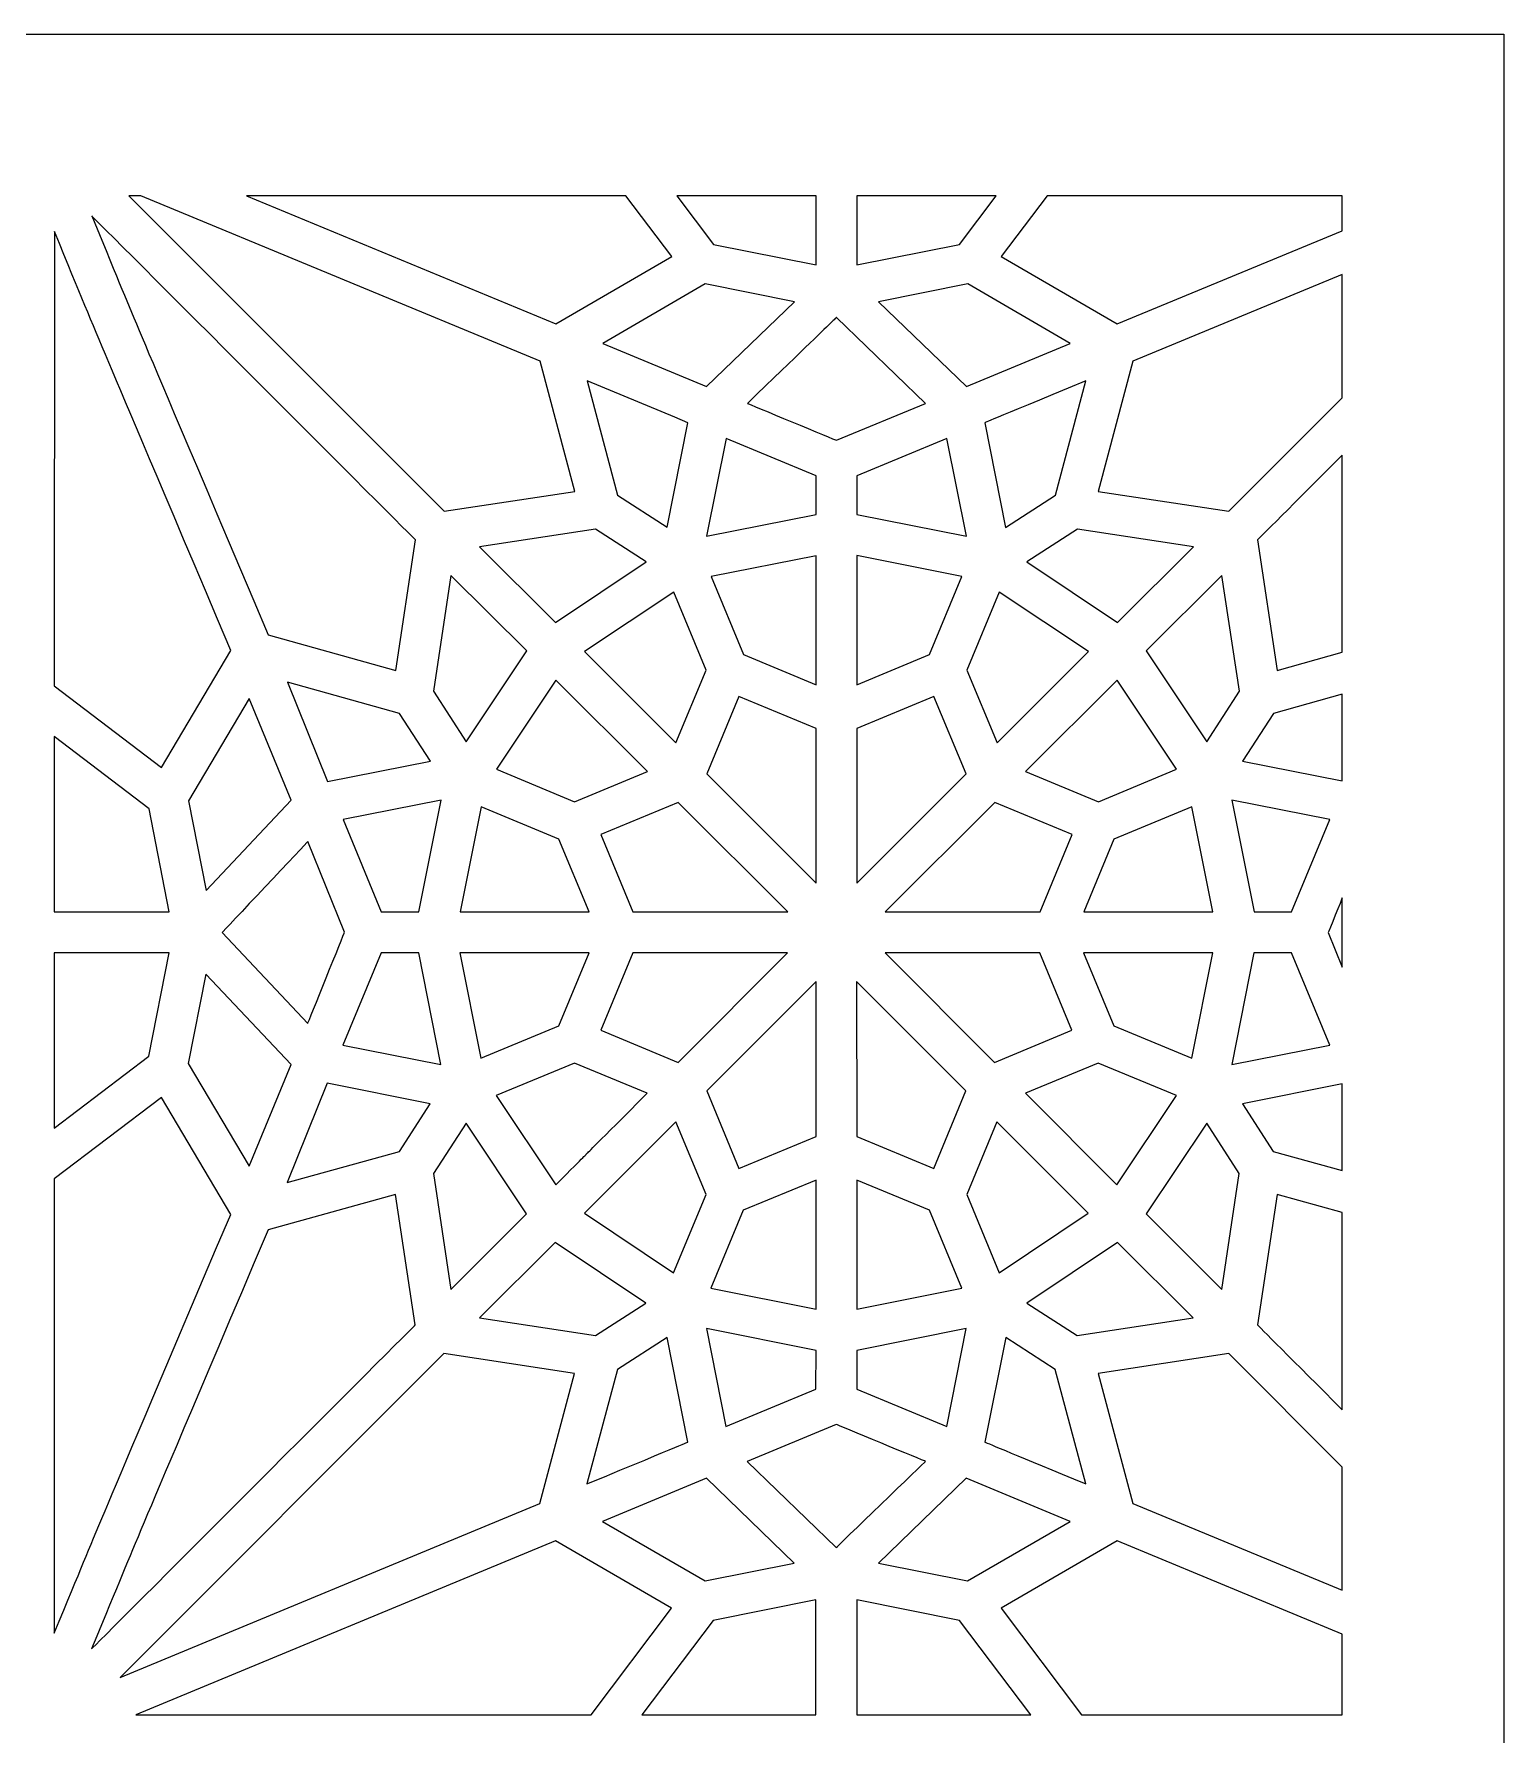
# Model space of a CAD drawing. Header units: millimetres. Extents: x -71 to 72, y -100 to 100.
# Drawn here: x 37.44 to 71.6, y 60.66 to 100.16 of the extents above; entities that cross this region are included whole.
import ezdxf

# ---------------------------------------------------------------- set-up
doc = ezdxf.new("R2010")
doc.units = ezdxf.units.MM
doc.header["$MEASUREMENT"] = 0
doc.layers.add('layer 1', color=7, linetype='Continuous')

msp = doc.modelspace()

# ---------------------------------------------------------------- linework, layer by layer
at = {"layer": 'layer 1', "color": 250}
for points, knots in [([(-71.2611, 100.1639), (-71.2611, 97.1268), (-71.2611, -98.5745), (-71.2611, -99.8361), (-71.2611, -99.8361), (-67.8761, -99.8361), (-44.6415, -99.8361), (-41.1315, -99.8361), (-41.1315, -99.8361), (-41.1315, -17.6932), (-64.9624, 9.6876), (-27.8356, 44.2271), (-27.8356, 44.2271), (-27.8356, 44.2271), (-27.8356, 44.2271), (-27.8356, 44.2271), (-27.8356, 44.2271), (-18.6697, 52.7731), (-6.8481, 60.2788), (0.1676, 70.1513), (0.1676, 70.1513), (13.6031, 51.2689), (43.5836, 41.9319), (48.2851, 8.6635), (48.2851, 8.6635), (48.2851, 8.6635), (48.2851, 8.6639), (48.2851, 8.6639), (48.2851, 8.6639), (48.2942, 8.5979), (48.3031, 8.5316), (48.3122, 8.4656), (48.3122, 8.4656), (48.3122, 8.4656), (48.3122, 8.4656), (48.3122, 8.4656), (48.3122, 8.4656), (51.6534, -15.6362), (41.4666, -45.9687), (41.4666, -99.8361), (41.4666, -99.8361), (44.6758, -99.8361), (70.0917, -99.8361), (71.5959, -99.8361), (71.5959, -99.8361), (71.5959, -96.0977), (71.5959, 89.4373), (71.5959, 100.1639), (71.5959, 100.1639), (50.7736, 100.1639), (-50.0276, 100.1639), (-71.2611, 100.1639)], [0, 0, 0, 0, 0.0714286, 0.0714286, 0.0714286, 0.0714286, 0.1428571, 0.1428571, 0.1428571, 0.1428571, 0.2142857, 0.2142857, 0.2142857, 0.2142857, 0.2857143, 0.2857143, 0.2857143, 0.2857143, 0.3571429, 0.3571429, 0.3571429, 0.3571429, 0.4285714, 0.4285714, 0.4285714, 0.4285714, 0.5, 0.5, 0.5, 0.5, 0.5714286, 0.5714286, 0.5714286, 0.5714286, 0.6428571, 0.6428571, 0.6428571, 0.6428571, 0.7142857, 0.7142857, 0.7142857, 0.7142857, 0.7857143, 0.7857143, 0.7857143, 0.7857143, 0.8571429, 0.8571429, 0.8571429, 0.8571429, 1, 1, 1, 1]), ([(39.9239, 96.4061), (39.9239, 96.4061), (49.2023, 92.5622), (49.2023, 92.5622), (49.2023, 92.5622), (49.2023, 92.5622), (50.0066, 89.5385), (50.0066, 89.5385), (50.0066, 89.5385), (50.0066, 89.5385), (46.971, 89.0782), (46.971, 89.0782), (46.971, 89.0782), (46.971, 89.0782), (39.6469, 96.4061), (39.6469, 96.4061), (39.6469, 96.4061), (39.6469, 96.4061), (39.9239, 96.4061), (39.9239, 96.4061)], [0, 0, 0, 0, 0.1666667, 0.1666667, 0.1666667, 0.1666667, 0.3333333, 0.3333333, 0.3333333, 0.3333333, 0.5, 0.5, 0.5, 0.5, 0.6666667, 0.6666667, 0.6666667, 0.6666667, 1, 1, 1, 1]), ([(52.2619, 94.9953), (52.2619, 94.9953), (49.5646, 93.4293), (49.5646, 93.4293), (49.5646, 93.4293), (49.5646, 93.4293), (42.3792, 96.4061), (42.3792, 96.4061), (42.3792, 96.4061), (42.3792, 96.4061), (51.1951, 96.4061), (51.1951, 96.4061), (51.1951, 96.4061), (51.1951, 96.4061), (52.2619, 94.9953), (52.2619, 94.9953)], [0, 0, 0, 0, 0.2, 0.2, 0.2, 0.2, 0.4, 0.4, 0.4, 0.4, 0.6, 0.6, 0.6, 0.6, 1, 1, 1, 1]), ([(55.613, 96.4061), (55.613, 96.4061), (55.613, 94.802), (55.613, 94.802), (55.613, 94.802), (55.613, 94.802), (53.2296, 95.2786), (53.2296, 95.2786), (53.2296, 95.2786), (53.2296, 95.2786), (52.3759, 96.4061), (52.3759, 96.4061), (52.3759, 96.4061), (52.3759, 96.4061), (55.613, 96.4061), (55.613, 96.4061)], [0, 0, 0, 0, 0.2, 0.2, 0.2, 0.2, 0.4, 0.4, 0.4, 0.4, 0.6, 0.6, 0.6, 0.6, 1, 1, 1, 1]), ([(58.9471, 95.2786), (58.9471, 95.2786), (56.5633, 94.802), (56.5633, 94.802), (56.5633, 94.802), (56.5633, 94.802), (56.5633, 96.4061), (56.5633, 96.4061), (56.5633, 96.4061), (56.5633, 96.4061), (59.8004, 96.4061), (59.8004, 96.4061), (59.8004, 96.4061), (59.8004, 96.4061), (58.9471, 95.2786), (58.9471, 95.2786)], [0, 0, 0, 0, 0.2, 0.2, 0.2, 0.2, 0.4, 0.4, 0.4, 0.4, 0.6, 0.6, 0.6, 0.6, 1, 1, 1, 1]), ([(62.6117, 93.4293), (62.6117, 93.4293), (59.9144, 94.9953), (59.9144, 94.9953), (59.9144, 94.9953), (59.9144, 94.9953), (60.9812, 96.4061), (60.9812, 96.4061), (60.9812, 96.4061), (60.9812, 96.4061), (67.8381, 96.4061), (67.8381, 96.4061), (67.8381, 96.4061), (67.8381, 96.4061), (67.8381, 95.5943), (67.8381, 95.5943), (67.8381, 95.5943), (67.8381, 95.5943), (62.6117, 93.4293), (62.6117, 93.4293)], [0, 0, 0, 0, 0.1666667, 0.1666667, 0.1666667, 0.1666667, 0.3333333, 0.3333333, 0.3333333, 0.3333333, 0.5, 0.5, 0.5, 0.5, 0.6666667, 0.6666667, 0.6666667, 0.6666667, 1, 1, 1, 1]), ([(45.8491, 85.3835), (45.8491, 85.3835), (42.8858, 86.2051), (42.8858, 86.2051), (42.8858, 86.2051), (39.1506, 95.0175), (40.1751, 92.5781), (38.7855, 95.9386), (38.7855, 95.9386), (38.862, 95.8621), (46.306, 88.4139), (46.306, 88.4139), (46.306, 88.4139), (46.306, 88.4139), (45.8491, 85.3835), (45.8491, 85.3835)], [0, 0, 0, 0, 0.2, 0.2, 0.2, 0.2, 0.4, 0.4, 0.4, 0.4, 0.6, 0.6, 0.6, 0.6, 1, 1, 1, 1]), ([(42.0169, 85.8478), (42.0169, 85.8478), (40.4068, 83.1286), (40.4068, 83.1286), (40.4068, 83.1286), (40.4068, 83.1286), (37.9162, 85.0226), (37.9162, 85.0226), (37.9162, 85.0226), (37.9162, 85.0226), (37.919, 95.5753), (37.919, 95.5753), (37.919, 95.5753), (39.2106, 92.4511), (38.6302, 93.8333), (42.0169, 85.8478)], [0, 0, 0, 0, 0.2, 0.2, 0.2, 0.2, 0.4, 0.4, 0.4, 0.4, 0.6, 0.6, 0.6, 0.6, 1, 1, 1, 1]), ([(67.8381, 91.712), (67.8381, 91.712), (65.2057, 89.0782), (65.2057, 89.0782), (65.2057, 89.0782), (65.2057, 89.0782), (62.1697, 89.5385), (62.1697, 89.5385), (62.1697, 89.5385), (62.1697, 89.5385), (62.974, 92.5622), (62.974, 92.5622), (62.974, 92.5622), (62.974, 92.5622), (67.8381, 94.5773), (67.8381, 94.5773), (67.8381, 94.5773), (67.8381, 94.5773), (67.8381, 91.712), (67.8381, 91.712)], [0, 0, 0, 0, 0.1666667, 0.1666667, 0.1666667, 0.1666667, 0.3333333, 0.3333333, 0.3333333, 0.3333333, 0.5, 0.5, 0.5, 0.5, 0.6666667, 0.6666667, 0.6666667, 0.6666667, 1, 1, 1, 1]), ([(53.0712, 91.9766), (53.0712, 91.9766), (50.6564, 92.9767), (50.6564, 92.9767), (50.6564, 92.9767), (50.6564, 92.9767), (53.0373, 94.3589), (53.0373, 94.3589), (53.0373, 94.3589), (53.0373, 94.3589), (55.111, 93.9444), (55.111, 93.9444), (55.111, 93.9444), (55.111, 93.9444), (53.0712, 91.9766), (53.0712, 91.9766)], [0, 0, 0, 0, 0.2, 0.2, 0.2, 0.2, 0.4, 0.4, 0.4, 0.4, 0.6, 0.6, 0.6, 0.6, 1, 1, 1, 1]), ([(59.1051, 91.9766), (59.1051, 91.9766), (57.0653, 93.9444), (57.0653, 93.9444), (57.0653, 93.9444), (57.0653, 93.9444), (59.1393, 94.3589), (59.1393, 94.3589), (59.1393, 94.3589), (59.1393, 94.3589), (61.5199, 92.9767), (61.5199, 92.9767), (61.5199, 92.9767), (61.5199, 92.9767), (59.1051, 91.9766), (59.1051, 91.9766)], [0, 0, 0, 0, 0.2, 0.2, 0.2, 0.2, 0.4, 0.4, 0.4, 0.4, 0.6, 0.6, 0.6, 0.6, 1, 1, 1, 1]), ([(58.1586, 91.5843), (58.1586, 91.5843), (56.0882, 90.7267), (56.0882, 90.7267), (56.0882, 90.7267), (56.0857, 90.7278), (54.0202, 91.5836), (54.0181, 91.5843), (54.0181, 91.5843), (56.454, 93.9342), (56.0384, 93.5288), (56.0882, 93.5814), (56.0882, 93.5814), (56.0882, 93.5814), (58.1586, 91.5843), (58.1586, 91.5843)], [0, 0, 0, 0, 0.2, 0.2, 0.2, 0.2, 0.4, 0.4, 0.4, 0.4, 0.6, 0.6, 0.6, 0.6, 1, 1, 1, 1]), ([(52.3332, 91.2647), (52.3332, 91.2647), (52.3311, 91.2622), (52.3311, 91.2622), (52.3311, 91.2622), (52.3311, 91.2622), (52.6373, 91.1356), (52.6373, 91.1356), (52.6373, 91.1356), (52.6373, 91.1356), (52.1543, 88.707), (52.1543, 88.707), (52.1543, 88.707), (52.1543, 88.707), (51.0025, 89.4493), (51.0025, 89.4493), (51.0025, 89.4493), (51.0025, 89.4493), (50.2952, 92.1078), (50.2952, 92.1078), (50.2952, 92.1078), (50.2952, 92.1078), (52.3332, 91.2647), (52.3332, 91.2647)], [0, 0, 0, 0, 0.1428571, 0.1428571, 0.1428571, 0.1428571, 0.2857143, 0.2857143, 0.2857143, 0.2857143, 0.4285714, 0.4285714, 0.4285714, 0.4285714, 0.5714286, 0.5714286, 0.5714286, 0.5714286, 0.7142857, 0.7142857, 0.7142857, 0.7142857, 1, 1, 1, 1]), ([(61.1738, 89.4493), (61.1738, 89.4493), (60.0156, 88.7028), (60.0156, 88.7028), (60.0156, 88.7028), (60.0156, 88.7028), (59.5383, 91.1352), (59.5383, 91.1352), (59.5383, 91.1352), (59.5493, 91.1398), (59.5623, 91.1486), (61.8811, 92.1078), (61.8811, 92.1078), (61.8811, 92.1078), (61.1738, 89.4493), (61.1738, 89.4493)], [0, 0, 0, 0, 0.2, 0.2, 0.2, 0.2, 0.4, 0.4, 0.4, 0.4, 0.6, 0.6, 0.6, 0.6, 1, 1, 1, 1]), ([(53.0712, 88.4993), (53.0712, 88.4993), (53.5224, 90.7694), (53.5224, 90.7694), (53.5224, 90.7694), (53.5224, 90.7694), (55.6137, 89.9047), (55.6137, 89.9047), (55.6137, 89.9047), (55.6137, 89.9047), (55.614, 89.0044), (55.614, 89.0044), (55.614, 89.0044), (55.614, 89.0044), (53.0712, 88.4993), (53.0712, 88.4993)], [0, 0, 0, 0, 0.2, 0.2, 0.2, 0.2, 0.4, 0.4, 0.4, 0.4, 0.6, 0.6, 0.6, 0.6, 1, 1, 1, 1]), ([(56.5605, 89.0051), (56.5605, 89.0051), (56.5626, 89.9047), (56.5626, 89.9047), (56.5626, 89.9047), (56.5626, 89.9047), (58.6536, 90.7694), (58.6536, 90.7694), (58.6536, 90.7694), (58.6536, 90.7694), (59.1055, 88.4993), (59.1055, 88.4993), (59.1055, 88.4993), (59.1055, 88.4993), (56.5605, 89.0051), (56.5605, 89.0051)], [0, 0, 0, 0, 0.2, 0.2, 0.2, 0.2, 0.4, 0.4, 0.4, 0.4, 0.6, 0.6, 0.6, 0.6, 1, 1, 1, 1]), ([(67.8381, 85.8026), (67.8381, 85.8026), (66.3275, 85.3835), (66.3275, 85.3835), (66.3275, 85.3835), (66.3275, 85.3835), (65.8707, 88.4135), (65.8707, 88.4135), (65.8707, 88.4135), (65.8707, 88.4135), (66.7156, 89.2595), (67.8381, 90.3824), (67.8381, 90.3824), (67.8381, 90.3824), (67.8381, 85.8026), (67.8381, 85.8026)], [0, 0, 0, 0, 0.2, 0.2, 0.2, 0.2, 0.4, 0.4, 0.4, 0.4, 0.6, 0.6, 0.6, 0.6, 1, 1, 1, 1]), ([(50.4903, 88.6619), (50.4903, 88.6619), (51.6654, 87.9052), (51.6654, 87.9052), (51.6654, 87.9052), (51.6654, 87.9052), (49.5579, 86.4979), (49.5579, 86.4979), (49.5579, 86.4979), (49.5579, 86.4979), (47.7975, 88.253), (47.7975, 88.253), (47.7975, 88.253), (47.7975, 88.253), (50.4903, 88.6619), (50.4903, 88.6619)], [0, 0, 0, 0, 0.2, 0.2, 0.2, 0.2, 0.4, 0.4, 0.4, 0.4, 0.6, 0.6, 0.6, 0.6, 1, 1, 1, 1]), ([(62.6188, 86.4979), (62.6188, 86.4979), (60.5109, 87.9052), (60.5109, 87.9052), (60.5109, 87.9052), (60.5109, 87.9052), (61.686, 88.6619), (61.686, 88.6619), (61.686, 88.6619), (61.686, 88.6619), (64.3791, 88.253), (64.3791, 88.253), (64.3791, 88.253), (64.3791, 88.253), (62.6188, 86.4979), (62.6188, 86.4979)], [0, 0, 0, 0, 0.2, 0.2, 0.2, 0.2, 0.4, 0.4, 0.4, 0.4, 0.6, 0.6, 0.6, 0.6, 1, 1, 1, 1]), ([(53.9267, 85.7508), (53.9267, 85.7508), (53.1742, 87.5619), (53.1742, 87.5619), (53.1742, 87.5619), (53.1742, 87.5619), (55.6144, 88.047), (55.6144, 88.047), (55.6144, 88.047), (55.6144, 88.047), (55.6151, 85.0509), (55.6151, 85.0509), (55.6151, 85.0509), (55.6151, 85.0509), (53.9267, 85.7508), (53.9267, 85.7508)], [0, 0, 0, 0, 0.2, 0.2, 0.2, 0.2, 0.4, 0.4, 0.4, 0.4, 0.6, 0.6, 0.6, 0.6, 1, 1, 1, 1]), ([(56.5598, 85.0505), (56.5598, 85.0505), (56.5598, 88.0477), (56.5598, 88.0477), (56.5598, 88.0477), (56.5598, 88.0477), (59.0021, 87.5619), (59.0021, 87.5619), (59.0021, 87.5619), (59.0021, 87.5619), (58.25, 85.7508), (58.25, 85.7508), (58.25, 85.7508), (58.25, 85.7508), (56.5598, 85.0505), (56.5598, 85.0505)], [0, 0, 0, 0, 0.2, 0.2, 0.2, 0.2, 0.4, 0.4, 0.4, 0.4, 0.6, 0.6, 0.6, 0.6, 1, 1, 1, 1]), ([(48.8932, 85.834), (48.8932, 85.834), (47.4846, 83.7244), (47.4846, 83.7244), (47.4846, 83.7244), (47.4846, 83.7244), (46.7258, 84.8963), (46.7258, 84.8963), (46.7258, 84.8963), (46.7258, 84.8963), (47.1318, 87.5905), (47.1318, 87.5905), (47.1318, 87.5905), (47.1318, 87.5905), (48.8932, 85.834), (48.8932, 85.834)], [0, 0, 0, 0, 0.2, 0.2, 0.2, 0.2, 0.4, 0.4, 0.4, 0.4, 0.6, 0.6, 0.6, 0.6, 1, 1, 1, 1]), ([(64.6917, 83.7244), (64.6917, 83.7244), (63.2834, 85.834), (63.2834, 85.834), (63.2834, 85.834), (63.2834, 85.834), (65.0445, 87.5901), (65.0445, 87.5901), (65.0445, 87.5901), (65.0445, 87.5901), (65.4509, 84.8963), (65.4509, 84.8963), (65.4509, 84.8963), (65.4509, 84.8963), (64.6917, 83.7244), (64.6917, 83.7244)], [0, 0, 0, 0, 0.2, 0.2, 0.2, 0.2, 0.4, 0.4, 0.4, 0.4, 0.6, 0.6, 0.6, 0.6, 1, 1, 1, 1]), ([(52.3579, 83.6983), (52.3579, 83.6983), (50.2356, 85.8206), (50.2356, 85.8206), (50.2356, 85.8206), (50.2356, 85.8206), (52.306, 87.2032), (52.306, 87.2032), (52.306, 87.2032), (52.306, 87.2032), (53.0599, 85.3885), (53.0599, 85.3885), (53.0599, 85.3885), (53.0599, 85.3885), (52.3579, 83.6983), (52.3579, 83.6983)], [0, 0, 0, 0, 0.2, 0.2, 0.2, 0.2, 0.4, 0.4, 0.4, 0.4, 0.6, 0.6, 0.6, 0.6, 1, 1, 1, 1]), ([(59.8184, 83.6983), (59.8184, 83.6983), (59.1164, 85.3885), (59.1164, 85.3885), (59.1164, 85.3885), (59.1164, 85.3885), (59.8703, 87.2032), (59.8703, 87.2032), (59.8703, 87.2032), (59.8703, 87.2032), (61.9411, 85.8206), (61.9411, 85.8206), (61.9411, 85.8206), (61.9411, 85.8206), (59.8184, 83.6983), (59.8184, 83.6983)], [0, 0, 0, 0, 0.2, 0.2, 0.2, 0.2, 0.4, 0.4, 0.4, 0.4, 0.6, 0.6, 0.6, 0.6, 1, 1, 1, 1]), ([(44.262, 82.8012), (44.262, 82.8012), (43.3328, 85.1066), (43.3328, 85.1066), (43.3328, 85.1066), (43.3328, 85.1066), (45.9377, 84.3845), (45.9377, 84.3845), (45.9377, 84.3845), (45.9377, 84.3845), (46.6552, 83.2764), (46.6552, 83.2764), (46.6552, 83.2764), (46.6552, 83.2764), (44.262, 82.8012), (44.262, 82.8012)], [0, 0, 0, 0, 0.2, 0.2, 0.2, 0.2, 0.4, 0.4, 0.4, 0.4, 0.6, 0.6, 0.6, 0.6, 1, 1, 1, 1]), ([(51.694, 83.034), (51.694, 83.034), (50.0013, 82.3313), (50.0013, 82.3313), (50.0013, 82.3313), (50.0013, 82.3313), (48.1873, 83.0848), (48.1873, 83.0848), (48.1873, 83.0848), (48.1873, 83.0848), (49.5709, 85.157), (49.5709, 85.157), (49.5709, 85.157), (49.5709, 85.157), (51.694, 83.034), (51.694, 83.034)], [0, 0, 0, 0, 0.2, 0.2, 0.2, 0.2, 0.4, 0.4, 0.4, 0.4, 0.6, 0.6, 0.6, 0.6, 1, 1, 1, 1]), ([(62.1746, 82.3313), (62.1746, 82.3313), (60.4827, 83.034), (60.4827, 83.034), (60.4827, 83.034), (60.4827, 83.034), (62.6057, 85.157), (62.6057, 85.157), (62.6057, 85.157), (62.6057, 85.157), (63.989, 83.0848), (63.989, 83.0848), (63.989, 83.0848), (63.989, 83.0848), (62.1746, 82.3313), (62.1746, 82.3313)], [0, 0, 0, 0, 0.2, 0.2, 0.2, 0.2, 0.4, 0.4, 0.4, 0.4, 0.6, 0.6, 0.6, 0.6, 1, 1, 1, 1]), ([(41.444, 80.2725), (41.444, 80.2725), (41.0372, 82.3496), (41.0372, 82.3496), (41.0372, 82.3496), (41.0372, 82.3496), (42.4455, 84.7277), (42.4455, 84.7277), (42.4455, 84.7277), (42.4455, 84.7277), (43.421, 82.3662), (43.421, 82.3662), (43.421, 82.3662), (43.421, 82.3662), (41.444, 80.2725), (41.444, 80.2725)], [0, 0, 0, 0, 0.2, 0.2, 0.2, 0.2, 0.4, 0.4, 0.4, 0.4, 0.6, 0.6, 0.6, 0.6, 1, 1, 1, 1]), ([(53.0765, 82.9797), (53.0765, 82.9797), (53.8233, 84.7771), (53.8233, 84.7771), (53.8233, 84.7771), (53.8233, 84.7771), (55.6154, 84.0341), (55.6154, 84.0341), (55.6154, 84.0341), (55.6154, 84.0341), (55.6165, 80.4397), (55.6165, 80.4397), (55.6165, 80.4397), (55.6165, 80.4397), (53.0765, 82.9797), (53.0765, 82.9797)], [0, 0, 0, 0, 0.2, 0.2, 0.2, 0.2, 0.4, 0.4, 0.4, 0.4, 0.6, 0.6, 0.6, 0.6, 1, 1, 1, 1]), ([(58.353, 84.7771), (58.353, 84.7771), (59.0998, 82.9797), (59.0998, 82.9797), (59.0998, 82.9797), (59.0998, 82.9797), (56.5598, 80.4397), (56.5598, 80.4397), (56.5598, 80.4397), (56.5598, 80.4397), (56.5598, 84.0334), (56.5598, 84.0334), (56.5598, 84.0334), (56.5598, 84.0334), (58.353, 84.7771), (58.353, 84.7771)], [0, 0, 0, 0, 0.2, 0.2, 0.2, 0.2, 0.4, 0.4, 0.4, 0.4, 0.6, 0.6, 0.6, 0.6, 1, 1, 1, 1]), ([(67.8381, 82.8164), (67.8381, 82.8164), (65.5211, 83.2764), (65.5211, 83.2764), (65.5211, 83.2764), (65.5211, 83.2764), (66.2386, 84.3845), (66.2386, 84.3845), (66.2386, 84.3845), (66.2386, 84.3845), (67.8381, 84.8279), (67.8381, 84.8279), (67.8381, 84.8279), (67.8381, 84.8279), (67.8381, 82.8164), (67.8381, 82.8164)], [0, 0, 0, 0, 0.2, 0.2, 0.2, 0.2, 0.4, 0.4, 0.4, 0.4, 0.6, 0.6, 0.6, 0.6, 1, 1, 1, 1]), ([(40.1165, 82.1694), (40.1165, 82.1694), (40.585, 79.7715), (40.585, 79.7715), (40.585, 79.7715), (40.585, 79.7715), (37.9162, 79.7715), (37.9162, 79.7715), (37.9162, 79.7715), (37.9162, 79.7715), (37.9162, 83.844), (37.9162, 83.844), (37.9162, 83.844), (37.9162, 83.844), (40.1165, 82.1694), (40.1165, 82.1694)], [0, 0, 0, 0, 0.2, 0.2, 0.2, 0.2, 0.4, 0.4, 0.4, 0.4, 0.6, 0.6, 0.6, 0.6, 1, 1, 1, 1]), ([(46.9022, 82.3676), (46.9022, 82.3676), (46.3868, 79.7715), (46.3868, 79.7715), (46.3868, 79.7715), (46.3868, 79.7715), (45.5133, 79.7715), (45.5133, 79.7715), (45.5133, 79.7715), (45.5133, 79.7715), (44.6239, 81.9154), (44.6239, 81.9154), (44.6239, 81.9154), (44.6239, 81.9154), (46.9022, 82.3676), (46.9022, 82.3676)], [0, 0, 0, 0, 0.2, 0.2, 0.2, 0.2, 0.4, 0.4, 0.4, 0.4, 0.6, 0.6, 0.6, 0.6, 1, 1, 1, 1]), ([(49.6415, 81.4635), (49.6415, 81.4635), (50.3432, 79.7715), (50.3432, 79.7715), (50.3432, 79.7715), (50.3432, 79.7715), (47.3446, 79.7715), (47.3446, 79.7715), (47.3446, 79.7715), (47.3446, 79.7715), (47.8296, 82.2163), (47.8296, 82.2163), (47.8296, 82.2163), (47.8296, 82.2163), (49.6415, 81.4635), (49.6415, 81.4635)], [0, 0, 0, 0, 0.2, 0.2, 0.2, 0.2, 0.4, 0.4, 0.4, 0.4, 0.6, 0.6, 0.6, 0.6, 1, 1, 1, 1]), ([(54.9561, 79.7715), (54.9561, 79.7715), (51.3602, 79.7715), (51.3602, 79.7715), (51.3602, 79.7715), (51.3602, 79.7715), (50.6152, 81.5693), (50.6152, 81.5693), (50.6152, 81.5693), (50.6152, 81.5693), (52.4122, 82.3158), (52.4122, 82.3158), (52.4122, 82.3158), (52.4122, 82.3158), (54.9561, 79.7715), (54.9561, 79.7715)], [0, 0, 0, 0, 0.2, 0.2, 0.2, 0.2, 0.4, 0.4, 0.4, 0.4, 0.6, 0.6, 0.6, 0.6, 1, 1, 1, 1]), ([(59.7641, 82.3158), (59.7641, 82.3158), (61.5615, 81.5693), (61.5615, 81.5693), (61.5615, 81.5693), (61.5615, 81.5693), (60.8178, 79.7751), (60.8178, 79.7751), (60.8178, 79.7751), (60.8178, 79.7751), (57.2213, 79.7726), (57.2213, 79.7726), (57.2213, 79.7726), (57.2213, 79.7726), (59.7641, 82.3158), (59.7641, 82.3158)], [0, 0, 0, 0, 0.2, 0.2, 0.2, 0.2, 0.4, 0.4, 0.4, 0.4, 0.6, 0.6, 0.6, 0.6, 1, 1, 1, 1]), ([(61.8345, 79.7751), (61.8345, 79.7751), (62.5345, 81.4635), (62.5345, 81.4635), (62.5345, 81.4635), (62.5345, 81.4635), (64.3467, 82.2163), (64.3467, 82.2163), (64.3467, 82.2163), (64.3467, 82.2163), (64.8321, 79.7729), (64.8321, 79.7729), (64.8321, 79.7729), (64.8321, 79.7729), (61.8345, 79.7751), (61.8345, 79.7751)], [0, 0, 0, 0, 0.2, 0.2, 0.2, 0.2, 0.4, 0.4, 0.4, 0.4, 0.6, 0.6, 0.6, 0.6, 1, 1, 1, 1]), ([(67.5524, 81.9154), (67.5524, 81.9154), (66.663, 79.7715), (66.663, 79.7715), (66.663, 79.7715), (66.663, 79.7715), (65.7899, 79.7722), (65.7899, 79.7722), (65.7899, 79.7722), (65.7899, 79.7722), (65.2748, 82.3676), (65.2748, 82.3676), (65.2748, 82.3676), (65.2748, 82.3676), (67.5524, 81.9154), (67.5524, 81.9154)], [0, 0, 0, 0, 0.2, 0.2, 0.2, 0.2, 0.4, 0.4, 0.4, 0.4, 0.6, 0.6, 0.6, 0.6, 1, 1, 1, 1]), ([(43.8062, 77.1843), (43.8062, 77.1843), (41.8134, 79.2949), (41.8134, 79.2949), (41.8134, 79.2949), (41.8158, 79.2978), (43.8073, 81.4063), (43.8097, 81.4091), (43.8097, 81.4091), (43.8097, 81.4091), (44.6592, 79.3013), (44.6592, 79.3013), (44.6592, 79.3013), (44.6567, 79.2946), (43.809, 77.191), (43.8062, 77.1843)], [0, 0, 0, 0, 0.2, 0.2, 0.2, 0.2, 0.4, 0.4, 0.4, 0.4, 0.6, 0.6, 0.6, 0.6, 1, 1, 1, 1]), ([(67.8381, 78.4881), (67.8381, 78.4881), (67.5139, 79.2925), (67.5139, 79.2925), (67.5139, 79.2925), (67.5164, 79.2992), (67.8353, 80.0908), (67.8381, 80.0975), (67.8381, 80.0975), (67.8381, 79.5175), (67.8381, 79.0734), (67.8381, 78.4881)], [0, 0, 0, 0, 0.25, 0.25, 0.25, 0.25, 0.5, 0.5, 0.5, 0.5, 1, 1, 1, 1]), ([(40.5815, 78.8219), (40.5815, 78.8219), (40.113, 76.4244), (40.113, 76.4244), (40.113, 76.4244), (40.113, 76.4244), (37.9127, 74.7497), (37.9127, 74.7497), (37.9127, 74.7497), (37.9127, 74.7497), (37.9127, 78.8219), (37.9127, 78.8219), (37.9127, 78.8219), (37.9127, 78.8219), (40.5815, 78.8219), (40.5815, 78.8219)], [0, 0, 0, 0, 0.2, 0.2, 0.2, 0.2, 0.4, 0.4, 0.4, 0.4, 0.6, 0.6, 0.6, 0.6, 1, 1, 1, 1]), ([(44.6208, 76.6784), (44.6208, 76.6784), (45.5098, 78.8219), (45.5098, 78.8219), (45.5098, 78.8219), (45.5098, 78.8219), (46.3832, 78.8215), (46.3832, 78.8215), (46.3832, 78.8215), (46.3832, 78.8215), (46.8983, 76.2261), (46.8983, 76.2261), (46.8983, 76.2261), (46.8983, 76.2261), (44.6208, 76.6784), (44.6208, 76.6784)], [0, 0, 0, 0, 0.2, 0.2, 0.2, 0.2, 0.4, 0.4, 0.4, 0.4, 0.6, 0.6, 0.6, 0.6, 1, 1, 1, 1]), ([(49.6383, 77.1303), (49.6383, 77.1303), (47.8261, 76.3775), (47.8261, 76.3775), (47.8261, 76.3775), (47.8261, 76.3775), (47.341, 78.8208), (47.341, 78.8208), (47.341, 78.8208), (47.341, 78.8208), (50.3386, 78.8187), (50.3386, 78.8187), (50.3386, 78.8187), (50.3386, 78.8187), (49.6383, 77.1303), (49.6383, 77.1303)], [0, 0, 0, 0, 0.2, 0.2, 0.2, 0.2, 0.4, 0.4, 0.4, 0.4, 0.6, 0.6, 0.6, 0.6, 1, 1, 1, 1]), ([(52.4087, 76.278), (52.4087, 76.278), (50.6116, 77.0248), (50.6116, 77.0248), (50.6116, 77.0248), (50.6116, 77.0248), (51.3553, 78.8187), (51.3553, 78.8187), (51.3553, 78.8187), (51.3553, 78.8187), (54.9519, 78.8212), (54.9519, 78.8212), (54.9519, 78.8212), (54.9519, 78.8212), (52.4087, 76.278), (52.4087, 76.278)], [0, 0, 0, 0, 0.2, 0.2, 0.2, 0.2, 0.4, 0.4, 0.4, 0.4, 0.6, 0.6, 0.6, 0.6, 1, 1, 1, 1]), ([(57.217, 78.8219), (57.217, 78.8219), (60.8129, 78.8219), (60.8129, 78.8219), (60.8129, 78.8219), (60.8129, 78.8219), (61.558, 77.0248), (61.558, 77.0248), (61.558, 77.0248), (61.558, 77.0248), (59.7606, 76.278), (59.7606, 76.278), (59.7606, 76.278), (59.7606, 76.278), (57.217, 78.8219), (57.217, 78.8219)], [0, 0, 0, 0, 0.2, 0.2, 0.2, 0.2, 0.4, 0.4, 0.4, 0.4, 0.6, 0.6, 0.6, 0.6, 1, 1, 1, 1]), ([(62.5313, 77.1303), (62.5313, 77.1303), (61.83, 78.8219), (61.83, 78.8219), (61.83, 78.8219), (61.83, 78.8219), (64.8286, 78.8219), (64.8286, 78.8219), (64.8286, 78.8219), (64.8286, 78.8219), (64.3432, 76.3775), (64.3432, 76.3775), (64.3432, 76.3775), (64.3432, 76.3775), (62.5313, 77.1303), (62.5313, 77.1303)], [0, 0, 0, 0, 0.2, 0.2, 0.2, 0.2, 0.4, 0.4, 0.4, 0.4, 0.6, 0.6, 0.6, 0.6, 1, 1, 1, 1]), ([(65.271, 76.2258), (65.271, 76.2258), (65.7864, 78.8219), (65.7864, 78.8219), (65.7864, 78.8219), (65.7864, 78.8219), (66.6598, 78.8219), (66.6598, 78.8219), (66.6598, 78.8219), (66.6598, 78.8219), (67.5488, 76.6784), (67.5488, 76.6784), (67.5488, 76.6784), (67.5488, 76.6784), (65.271, 76.2258), (65.271, 76.2258)], [0, 0, 0, 0, 0.2, 0.2, 0.2, 0.2, 0.4, 0.4, 0.4, 0.4, 0.6, 0.6, 0.6, 0.6, 1, 1, 1, 1]), ([(42.442, 73.8664), (42.442, 73.8664), (41.0274, 76.2554), (41.0274, 76.2554), (41.0274, 76.2554), (41.0274, 76.2554), (41.4373, 78.3248), (41.4373, 78.3248), (41.4373, 78.3248), (41.4373, 78.3248), (43.4178, 76.2275), (43.4178, 76.2275), (43.4178, 76.2275), (43.4178, 76.2275), (42.442, 73.8664), (42.442, 73.8664)], [0, 0, 0, 0, 0.2, 0.2, 0.2, 0.2, 0.4, 0.4, 0.4, 0.4, 0.6, 0.6, 0.6, 0.6, 1, 1, 1, 1]), ([(53.8198, 73.8166), (53.8198, 73.8166), (53.073, 75.6137), (53.073, 75.6137), (53.073, 75.6137), (53.073, 75.6137), (55.6133, 78.154), (55.6133, 78.154), (55.6133, 78.154), (55.6133, 78.154), (55.6133, 74.5599), (55.6133, 74.5599), (55.6133, 74.5599), (55.6133, 74.5599), (53.8198, 73.8166), (53.8198, 73.8166)], [0, 0, 0, 0, 0.2, 0.2, 0.2, 0.2, 0.4, 0.4, 0.4, 0.4, 0.6, 0.6, 0.6, 0.6, 1, 1, 1, 1]), ([(58.3498, 73.8166), (58.3498, 73.8166), (56.5577, 74.5596), (56.5577, 74.5596), (56.5577, 74.5596), (56.5577, 74.5596), (56.5566, 78.154), (56.5566, 78.154), (56.5566, 78.154), (56.5566, 78.154), (59.0963, 75.6137), (59.0963, 75.6137), (59.0963, 75.6137), (59.0963, 75.6137), (58.3498, 73.8166), (58.3498, 73.8166)], [0, 0, 0, 0, 0.2, 0.2, 0.2, 0.2, 0.4, 0.4, 0.4, 0.4, 0.6, 0.6, 0.6, 0.6, 1, 1, 1, 1]), ([(48.1842, 75.5089), (48.1842, 75.5089), (49.9981, 76.2625), (49.9981, 76.2625), (49.9981, 76.2625), (49.9981, 76.2625), (51.6904, 75.5594), (51.6904, 75.5594), (51.6904, 75.5594), (49.2757, 73.1453), (51.0734, 74.9427), (49.5674, 73.4367), (49.5674, 73.4367), (49.5674, 73.4367), (48.1842, 75.5089), (48.1842, 75.5089)], [0, 0, 0, 0, 0.2, 0.2, 0.2, 0.2, 0.4, 0.4, 0.4, 0.4, 0.6, 0.6, 0.6, 0.6, 1, 1, 1, 1]), ([(60.4792, 75.5594), (60.4792, 75.5594), (62.1715, 76.2625), (62.1715, 76.2625), (62.1715, 76.2625), (62.1715, 76.2625), (63.9858, 75.5089), (63.9858, 75.5089), (63.9858, 75.5089), (63.9858, 75.5089), (62.6022, 73.4367), (62.6022, 73.4367), (62.6022, 73.4367), (62.6022, 73.4367), (60.4792, 75.5594), (60.4792, 75.5594)], [0, 0, 0, 0, 0.2, 0.2, 0.2, 0.2, 0.4, 0.4, 0.4, 0.4, 0.6, 0.6, 0.6, 0.6, 1, 1, 1, 1]), ([(40.4033, 75.4652), (40.4033, 75.4652), (42.0137, 72.746), (42.0137, 72.746), (42.0137, 72.746), (38.3903, 64.1985), (39.2194, 66.1716), (37.9155, 63.0181), (37.9155, 63.0181), (37.9155, 63.0181), (37.9127, 73.5711), (37.9127, 73.5711), (37.9127, 73.5711), (37.9127, 73.5711), (40.4033, 75.4652), (40.4033, 75.4652)], [0, 0, 0, 0, 0.2, 0.2, 0.2, 0.2, 0.4, 0.4, 0.4, 0.4, 0.6, 0.6, 0.6, 0.6, 1, 1, 1, 1]), ([(46.6521, 75.3174), (46.6521, 75.3174), (45.9345, 74.2093), (45.9345, 74.2093), (45.9345, 74.2093), (45.9345, 74.2093), (43.3296, 73.4872), (43.3296, 73.4872), (43.3296, 73.4872), (43.3296, 73.4872), (44.2585, 75.7926), (44.2585, 75.7926), (44.2585, 75.7926), (44.2585, 75.7926), (46.6521, 75.3174), (46.6521, 75.3174)], [0, 0, 0, 0, 0.2, 0.2, 0.2, 0.2, 0.4, 0.4, 0.4, 0.4, 0.6, 0.6, 0.6, 0.6, 1, 1, 1, 1]), ([(67.8381, 75.7781), (67.8381, 75.7781), (67.8381, 73.7648), (67.8381, 73.7648), (67.8381, 73.7648), (67.8381, 73.7648), (66.2355, 74.2093), (66.2355, 74.2093), (66.2355, 74.2093), (66.2355, 74.2093), (65.5175, 75.3174), (65.5175, 75.3174), (65.5175, 75.3174), (65.5175, 75.3174), (67.8381, 75.7781), (67.8381, 75.7781)], [0, 0, 0, 0, 0.2, 0.2, 0.2, 0.2, 0.4, 0.4, 0.4, 0.4, 0.6, 0.6, 0.6, 0.6, 1, 1, 1, 1]), ([(47.4814, 74.8693), (47.4814, 74.8693), (48.8897, 72.7597), (48.8897, 72.7597), (48.8897, 72.7597), (48.8897, 72.7597), (47.1283, 71.0036), (47.1283, 71.0036), (47.1283, 71.0036), (47.1283, 71.0036), (46.7223, 73.6974), (46.7223, 73.6974), (46.7223, 73.6974), (46.7223, 73.6974), (47.4814, 74.8693), (47.4814, 74.8693)], [0, 0, 0, 0, 0.2, 0.2, 0.2, 0.2, 0.4, 0.4, 0.4, 0.4, 0.6, 0.6, 0.6, 0.6, 1, 1, 1, 1]), ([(52.3028, 71.3906), (52.3028, 71.3906), (50.232, 72.7731), (50.232, 72.7731), (50.232, 72.7731), (50.232, 72.7731), (52.3544, 74.8954), (52.3544, 74.8954), (52.3544, 74.8954), (52.3544, 74.8954), (53.0567, 73.2053), (53.0567, 73.2053), (53.0567, 73.2053), (53.0567, 73.2053), (52.3028, 71.3906), (52.3028, 71.3906)], [0, 0, 0, 0, 0.2, 0.2, 0.2, 0.2, 0.4, 0.4, 0.4, 0.4, 0.6, 0.6, 0.6, 0.6, 1, 1, 1, 1]), ([(59.8152, 74.8954), (59.8152, 74.8954), (61.9376, 72.7731), (61.9376, 72.7731), (61.9376, 72.7731), (61.9376, 72.7731), (59.8671, 71.3906), (59.8671, 71.3906), (59.8671, 71.3906), (59.8671, 71.3906), (59.1132, 73.2053), (59.1132, 73.2053), (59.1132, 73.2053), (59.1132, 73.2053), (59.8152, 74.8954), (59.8152, 74.8954)], [0, 0, 0, 0, 0.2, 0.2, 0.2, 0.2, 0.4, 0.4, 0.4, 0.4, 0.6, 0.6, 0.6, 0.6, 1, 1, 1, 1]), ([(63.2799, 72.7597), (63.2799, 72.7597), (64.6885, 74.8693), (64.6885, 74.8693), (64.6885, 74.8693), (64.6885, 74.8693), (65.4473, 73.6974), (65.4473, 73.6974), (65.4473, 73.6974), (65.4473, 73.6974), (65.0413, 71.0036), (65.0413, 71.0036), (65.0413, 71.0036), (65.0413, 71.0036), (63.2799, 72.7597), (63.2799, 72.7597)], [0, 0, 0, 0, 0.2, 0.2, 0.2, 0.2, 0.4, 0.4, 0.4, 0.4, 0.6, 0.6, 0.6, 0.6, 1, 1, 1, 1]), ([(53.171, 71.0318), (53.171, 71.0318), (53.9232, 72.8426), (53.9232, 72.8426), (53.9232, 72.8426), (53.9232, 72.8426), (55.6133, 73.5432), (55.6133, 73.5432), (55.6133, 73.5432), (55.6133, 73.5432), (55.6133, 70.546), (55.6133, 70.546), (55.6133, 70.546), (55.6133, 70.546), (53.171, 71.0318), (53.171, 71.0318)], [0, 0, 0, 0, 0.2, 0.2, 0.2, 0.2, 0.4, 0.4, 0.4, 0.4, 0.6, 0.6, 0.6, 0.6, 1, 1, 1, 1]), ([(58.9989, 71.0318), (58.9989, 71.0318), (56.5588, 70.5467), (56.5588, 70.5467), (56.5588, 70.5467), (56.5588, 70.5467), (56.5577, 73.5429), (56.5577, 73.5429), (56.5577, 73.5429), (56.5577, 73.5429), (58.2464, 72.8426), (58.2464, 72.8426), (58.2464, 72.8426), (58.2464, 72.8426), (58.9989, 71.0318), (58.9989, 71.0318)], [0, 0, 0, 0, 0.2, 0.2, 0.2, 0.2, 0.4, 0.4, 0.4, 0.4, 0.6, 0.6, 0.6, 0.6, 1, 1, 1, 1]), ([(38.7819, 62.6555), (40.1398, 65.9388), (39.3143, 63.9745), (42.8823, 72.3882), (42.8823, 72.3882), (42.8823, 72.3882), (45.8456, 73.2102), (45.8456, 73.2102), (45.8456, 73.2102), (45.8456, 73.2102), (46.3024, 70.1802), (46.3024, 70.1802), (46.3024, 70.1802), (46.3024, 70.1802), (38.8557, 62.7288), (38.7819, 62.6555)], [0, 0, 0, 0, 0.2, 0.2, 0.2, 0.2, 0.4, 0.4, 0.4, 0.4, 0.6, 0.6, 0.6, 0.6, 1, 1, 1, 1]), ([(65.8672, 70.1799), (65.8672, 70.1799), (66.324, 73.2102), (66.324, 73.2102), (66.324, 73.2102), (66.324, 73.2102), (67.8381, 72.7901), (67.8381, 72.7901), (67.8381, 72.7901), (67.8381, 72.7901), (67.8381, 68.2078), (67.8381, 68.2078), (67.8381, 68.2078), (66.7142, 69.3325), (65.8672, 70.1799), (65.8672, 70.1799)], [0, 0, 0, 0, 0.2, 0.2, 0.2, 0.2, 0.4, 0.4, 0.4, 0.4, 0.6, 0.6, 0.6, 0.6, 1, 1, 1, 1]), ([(47.794, 70.3407), (47.794, 70.3407), (49.5544, 72.0958), (49.5544, 72.0958), (49.5544, 72.0958), (49.5544, 72.0958), (51.6622, 70.6886), (51.6622, 70.6886), (51.6622, 70.6886), (51.6622, 70.6886), (50.4867, 69.9319), (50.4867, 69.9319), (50.4867, 69.9319), (50.4867, 69.9319), (47.794, 70.3407), (47.794, 70.3407)], [0, 0, 0, 0, 0.2, 0.2, 0.2, 0.2, 0.4, 0.4, 0.4, 0.4, 0.6, 0.6, 0.6, 0.6, 1, 1, 1, 1]), ([(61.6829, 69.9319), (61.6829, 69.9319), (60.5074, 70.6886), (60.5074, 70.6886), (60.5074, 70.6886), (60.5074, 70.6886), (62.6152, 72.0958), (62.6152, 72.0958), (62.6152, 72.0958), (62.6152, 72.0958), (64.3756, 70.3407), (64.3756, 70.3407), (64.3756, 70.3407), (64.3756, 70.3407), (61.6829, 69.9319), (61.6829, 69.9319)], [0, 0, 0, 0, 0.2, 0.2, 0.2, 0.2, 0.4, 0.4, 0.4, 0.4, 0.6, 0.6, 0.6, 0.6, 1, 1, 1, 1]), ([(53.0677, 70.0945), (53.0677, 70.0945), (55.6126, 69.5886), (55.6126, 69.5886), (55.6126, 69.5886), (55.6126, 69.5886), (55.6105, 68.689), (55.6105, 68.689), (55.6105, 68.689), (55.6105, 68.689), (53.5192, 67.824), (53.5192, 67.824), (53.5192, 67.824), (53.5192, 67.824), (53.0677, 70.0945), (53.0677, 70.0945)], [0, 0, 0, 0, 0.2, 0.2, 0.2, 0.2, 0.4, 0.4, 0.4, 0.4, 0.6, 0.6, 0.6, 0.6, 1, 1, 1, 1]), ([(56.5595, 68.689), (56.5595, 68.689), (56.5591, 69.5893), (56.5591, 69.5893), (56.5591, 69.5893), (56.5591, 69.5893), (59.1019, 70.0945), (59.1019, 70.0945), (59.1019, 70.0945), (59.1019, 70.0945), (58.6504, 67.824), (58.6504, 67.824), (58.6504, 67.824), (58.6504, 67.824), (56.5595, 68.689), (56.5595, 68.689)], [0, 0, 0, 0, 0.2, 0.2, 0.2, 0.2, 0.4, 0.4, 0.4, 0.4, 0.6, 0.6, 0.6, 0.6, 1, 1, 1, 1]), ([(50.999, 69.1441), (50.999, 69.1441), (52.1575, 69.8909), (52.1575, 69.8909), (52.1575, 69.8909), (52.1575, 69.8909), (52.6348, 67.4585), (52.6348, 67.4585), (52.6348, 67.4585), (52.6239, 67.4539), (52.6108, 67.4451), (50.292, 66.4859), (50.292, 66.4859), (50.292, 66.4859), (50.999, 69.1441), (50.999, 69.1441)], [0, 0, 0, 0, 0.2, 0.2, 0.2, 0.2, 0.4, 0.4, 0.4, 0.4, 0.6, 0.6, 0.6, 0.6, 1, 1, 1, 1]), ([(59.5355, 67.4582), (59.5355, 67.4582), (60.0188, 69.8867), (60.0188, 69.8867), (60.0188, 69.8867), (60.0188, 69.8867), (61.1706, 69.1445), (61.1706, 69.1445), (61.1706, 69.1445), (61.1706, 69.1445), (61.8776, 66.4859), (61.8776, 66.4859), (61.8776, 66.4859), (60.319, 67.1308), (59.5997, 67.4317), (59.5355, 67.4582)], [0, 0, 0, 0, 0.2, 0.2, 0.2, 0.2, 0.4, 0.4, 0.4, 0.4, 0.6, 0.6, 0.6, 0.6, 1, 1, 1, 1]), ([(46.9674, 69.5156), (46.9674, 69.5156), (50.0031, 69.0549), (50.0031, 69.0549), (50.0031, 69.0549), (50.0031, 69.0549), (49.1991, 66.0315), (49.1991, 66.0315), (49.1991, 66.0315), (49.1991, 66.0315), (39.4476, 61.9919), (39.4476, 61.9919), (39.4476, 61.9919), (39.4476, 61.9919), (46.9674, 69.5156), (46.9674, 69.5156)], [0, 0, 0, 0, 0.2, 0.2, 0.2, 0.2, 0.4, 0.4, 0.4, 0.4, 0.6, 0.6, 0.6, 0.6, 1, 1, 1, 1]), ([(67.8381, 64.0151), (67.8381, 64.0151), (62.9708, 66.0315), (62.9708, 66.0315), (62.9708, 66.0315), (62.9708, 66.0315), (62.1665, 69.0549), (62.1665, 69.0549), (62.1665, 69.0549), (62.1665, 69.0549), (65.2022, 69.5156), (65.2022, 69.5156), (65.2022, 69.5156), (65.2022, 69.5156), (67.8381, 66.8782), (67.8381, 66.8782), (67.8381, 66.8782), (67.8381, 66.8782), (67.8381, 64.0151), (67.8381, 64.0151)], [0, 0, 0, 0, 0.1666667, 0.1666667, 0.1666667, 0.1666667, 0.3333333, 0.3333333, 0.3333333, 0.3333333, 0.5, 0.5, 0.5, 0.5, 0.6666667, 0.6666667, 0.6666667, 0.6666667, 1, 1, 1, 1]), ([(56.0846, 65.012), (56.0846, 65.012), (54.0145, 67.0094), (54.0145, 67.0094), (54.0145, 67.0094), (54.0145, 67.0094), (56.0846, 67.867), (56.0846, 67.867), (56.0846, 67.867), (56.0878, 67.866), (58.1523, 67.0105), (58.1551, 67.0094), (58.1551, 67.0094), (58.1523, 67.0066), (56.0874, 65.0145), (56.0846, 65.012)], [0, 0, 0, 0, 0.2, 0.2, 0.2, 0.2, 0.4, 0.4, 0.4, 0.4, 0.6, 0.6, 0.6, 0.6, 1, 1, 1, 1]), ([(53.0338, 64.2345), (53.0338, 64.2345), (50.6533, 65.617), (50.6533, 65.617), (50.6533, 65.617), (50.6533, 65.617), (53.068, 66.6172), (53.068, 66.6172), (53.068, 66.6172), (53.068, 66.6172), (55.1078, 64.6494), (55.1078, 64.6494), (55.1078, 64.6494), (55.1078, 64.6494), (53.0338, 64.2345), (53.0338, 64.2345)], [0, 0, 0, 0, 0.2, 0.2, 0.2, 0.2, 0.4, 0.4, 0.4, 0.4, 0.6, 0.6, 0.6, 0.6, 1, 1, 1, 1]), ([(57.0622, 64.6494), (57.0622, 64.6494), (59.1019, 66.6172), (59.1019, 66.6172), (59.1019, 66.6172), (59.1019, 66.6172), (61.5167, 65.617), (61.5167, 65.617), (61.5167, 65.617), (61.5167, 65.617), (59.1358, 64.2348), (59.1358, 64.2348), (59.1358, 64.2348), (59.1358, 64.2348), (57.0622, 64.6494), (57.0622, 64.6494)], [0, 0, 0, 0, 0.2, 0.2, 0.2, 0.2, 0.4, 0.4, 0.4, 0.4, 0.6, 0.6, 0.6, 0.6, 1, 1, 1, 1]), ([(50.3883, 61.1251), (45.8922, 61.1248), (48.5253, 61.1248), (39.811, 61.1255), (39.811, 61.1255), (39.811, 61.1255), (49.5611, 65.1644), (49.5611, 65.1644), (49.5611, 65.1644), (49.5611, 65.1644), (52.2587, 63.5984), (52.2587, 63.5984), (52.2587, 63.5984), (52.2587, 63.5984), (50.3883, 61.1251), (50.3883, 61.1251)], [0, 0, 0, 0, 0.2, 0.2, 0.2, 0.2, 0.4, 0.4, 0.4, 0.4, 0.6, 0.6, 0.6, 0.6, 1, 1, 1, 1]), ([(67.8381, 61.1251), (64.5562, 61.1248), (65.2233, 61.1248), (61.7816, 61.1251), (61.7816, 61.1251), (61.7816, 61.1251), (59.9109, 63.5984), (59.9109, 63.5984), (59.9109, 63.5984), (59.9109, 63.5984), (62.6085, 65.1644), (62.6085, 65.1644), (62.6085, 65.1644), (62.6085, 65.1644), (67.8381, 62.998), (67.8381, 62.998), (67.8381, 62.998), (67.8381, 62.998), (67.8381, 61.1251), (67.8381, 61.1251)], [0, 0, 0, 0, 0.1666667, 0.1666667, 0.1666667, 0.1666667, 0.3333333, 0.3333333, 0.3333333, 0.3333333, 0.5, 0.5, 0.5, 0.5, 0.6666667, 0.6666667, 0.6666667, 0.6666667, 1, 1, 1, 1]), ([(55.6098, 61.1255), (55.6098, 61.1255), (51.5684, 61.1255), (51.5684, 61.1255), (51.5684, 61.1255), (51.5684, 61.1255), (53.2261, 63.3152), (53.2261, 63.3152), (53.2261, 63.3152), (53.2261, 63.3152), (55.6098, 63.7918), (55.6098, 63.7918), (55.6098, 63.7918), (55.6098, 63.7918), (55.6098, 61.1255), (55.6098, 61.1255)], [0, 0, 0, 0, 0.2, 0.2, 0.2, 0.2, 0.4, 0.4, 0.4, 0.4, 0.6, 0.6, 0.6, 0.6, 1, 1, 1, 1]), ([(56.5602, 61.1255), (56.5602, 61.1255), (56.5602, 63.7918), (56.5602, 63.7918), (56.5602, 63.7918), (56.5602, 63.7918), (58.9435, 63.3152), (58.9435, 63.3152), (58.9435, 63.3152), (58.9435, 63.3152), (60.6012, 61.1255), (60.6012, 61.1255), (60.6012, 61.1255), (60.6012, 61.1255), (56.5602, 61.1255), (56.5602, 61.1255)], [0, 0, 0, 0, 0.2, 0.2, 0.2, 0.2, 0.4, 0.4, 0.4, 0.4, 0.6, 0.6, 0.6, 0.6, 1, 1, 1, 1])]:
    msp.add_open_spline(points, degree=3, knots=knots, dxfattribs=at)

doc.saveas('drawing.dxf')
